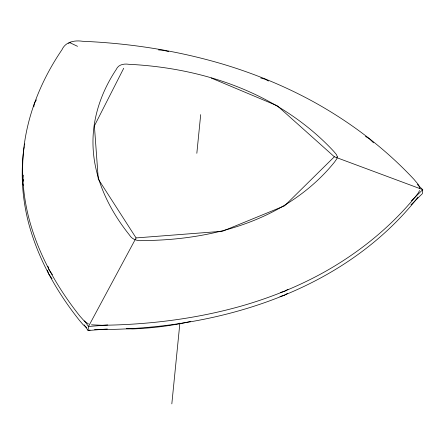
<?xml version="1.0" encoding="UTF-8"?>
<svg xmlns="http://www.w3.org/2000/svg" width="445" height="445" viewBox="0 0 445 445"><rect width="100%" height="100%" fill="white"/><g stroke="black" fill="none" stroke-linecap="round" stroke-linejoin="round"><path stroke-width="0.67" d="M171.826 403.865L179.886 323.103M196.835 153.297L200.695 114.638M23.346 175.185L22.823 178.601L23.585 181.26M33.814 106.856L34.337 103.44L36.401 99.852M22.945 179.213L22.422 182.634L23.184 185.287M24.291 146.6L23.607 150.649A375.319 266.316 5.7 0 0 28.452 222.478C37.864 258.473 56.426 291.475 79.499 320.45L83.182 324.761L86.692 327.576M24.525 145.248L24.753 143.896M419.557 190.516L418.389 192.813L415.213 196.99C390.226 227.412 359.115 252.471 324.861 271.75A374.824 265.965 5.7 0 1 240.367 306.338C195.311 318.948 148.535 324.711 101.805 325.278L91.47 324.811M123.721 68.252L94.401 125.874L98.273 179.09L136.075 237.925L88.483 326.485L88.077 330.513L107.345 328.989M68.736 43.666L69.42 42.47L70.8 42.587M417.961 197.102L414.784 201.279C339.524 293.066 216.37 328.95 101.377 329.567L94.529 329.489M410.969 204.839L422.349 193.692L422.75 189.659L334.345 156.768L284.6 205.812L222.417 231.267L136.075 237.925M411.369 200.812L422.75 189.659L417.226 184.402M287.987 289.311L284.422 291.425L280.4 292.476M287.587 293.338L284.016 295.458L280 296.503M90.09 330.023L88.077 330.513L84.116 324.822M190.432 321.457C171.492 325.857 152.107 328.121 132.693 328.944L126.408 328.705M107.746 324.961L88.483 326.485L84.522 320.795M158.465 49.912L163.988 50.374L168.655 51.703M260.726 77.981L265.398 79.31L268.413 81.035M211.264 78.042L277.318 105.804L334.345 156.768M69.42 42.47L77.536 46.325M88.455 323.943L84.717 321.535L79.928 316.161C56.854 287.186 38.287 254.184 28.881 218.189A375.319 266.316 5.7 0 1 24.036 146.366C28.413 111.612 42.331 78.598 61.955 49.751C65.56 41.619 74.71 40.095 82.642 41.279C130.485 43.31 178.145 50.752 224.046 64.497A375.319 266.316 5.7 0 1 313.391 101.733C350.638 122.292 384.964 148.274 414.028 179.407L418.6 184.87L419.885 188.28M365.412 136.443L369.027 138.506L373.544 142.806M52.427 274.682L48.861 269.559L47.915 266.238M52.026 278.709L48.461 273.586L47.509 270.265M337.288 156.735L336.809 158.826L334.484 162.119C319.388 180.876 300.447 196.328 279.527 208.171A224.82 159.521 5.7 0 1 227.857 229.32C200.206 236.996 171.497 240.383 142.834 240.567C137.611 241.179 132.07 239.66 129.323 234.832C112.552 213.845 99.463 189.364 94.752 162.725A234.654 166.502 5.7 0 1 93.656 129.284C96.059 107.846 104.325 87.381 116.223 69.481C118.37 64.442 124.016 63.535 128.872 64.302C158.364 65.738 187.718 70.549 215.964 79.221A234.654 166.502 5.7 0 1 258.117 95.853C286.285 109.665 312.212 128.216 333.622 151.205L336.476 154.61L337.288 156.735"/></g></svg>
